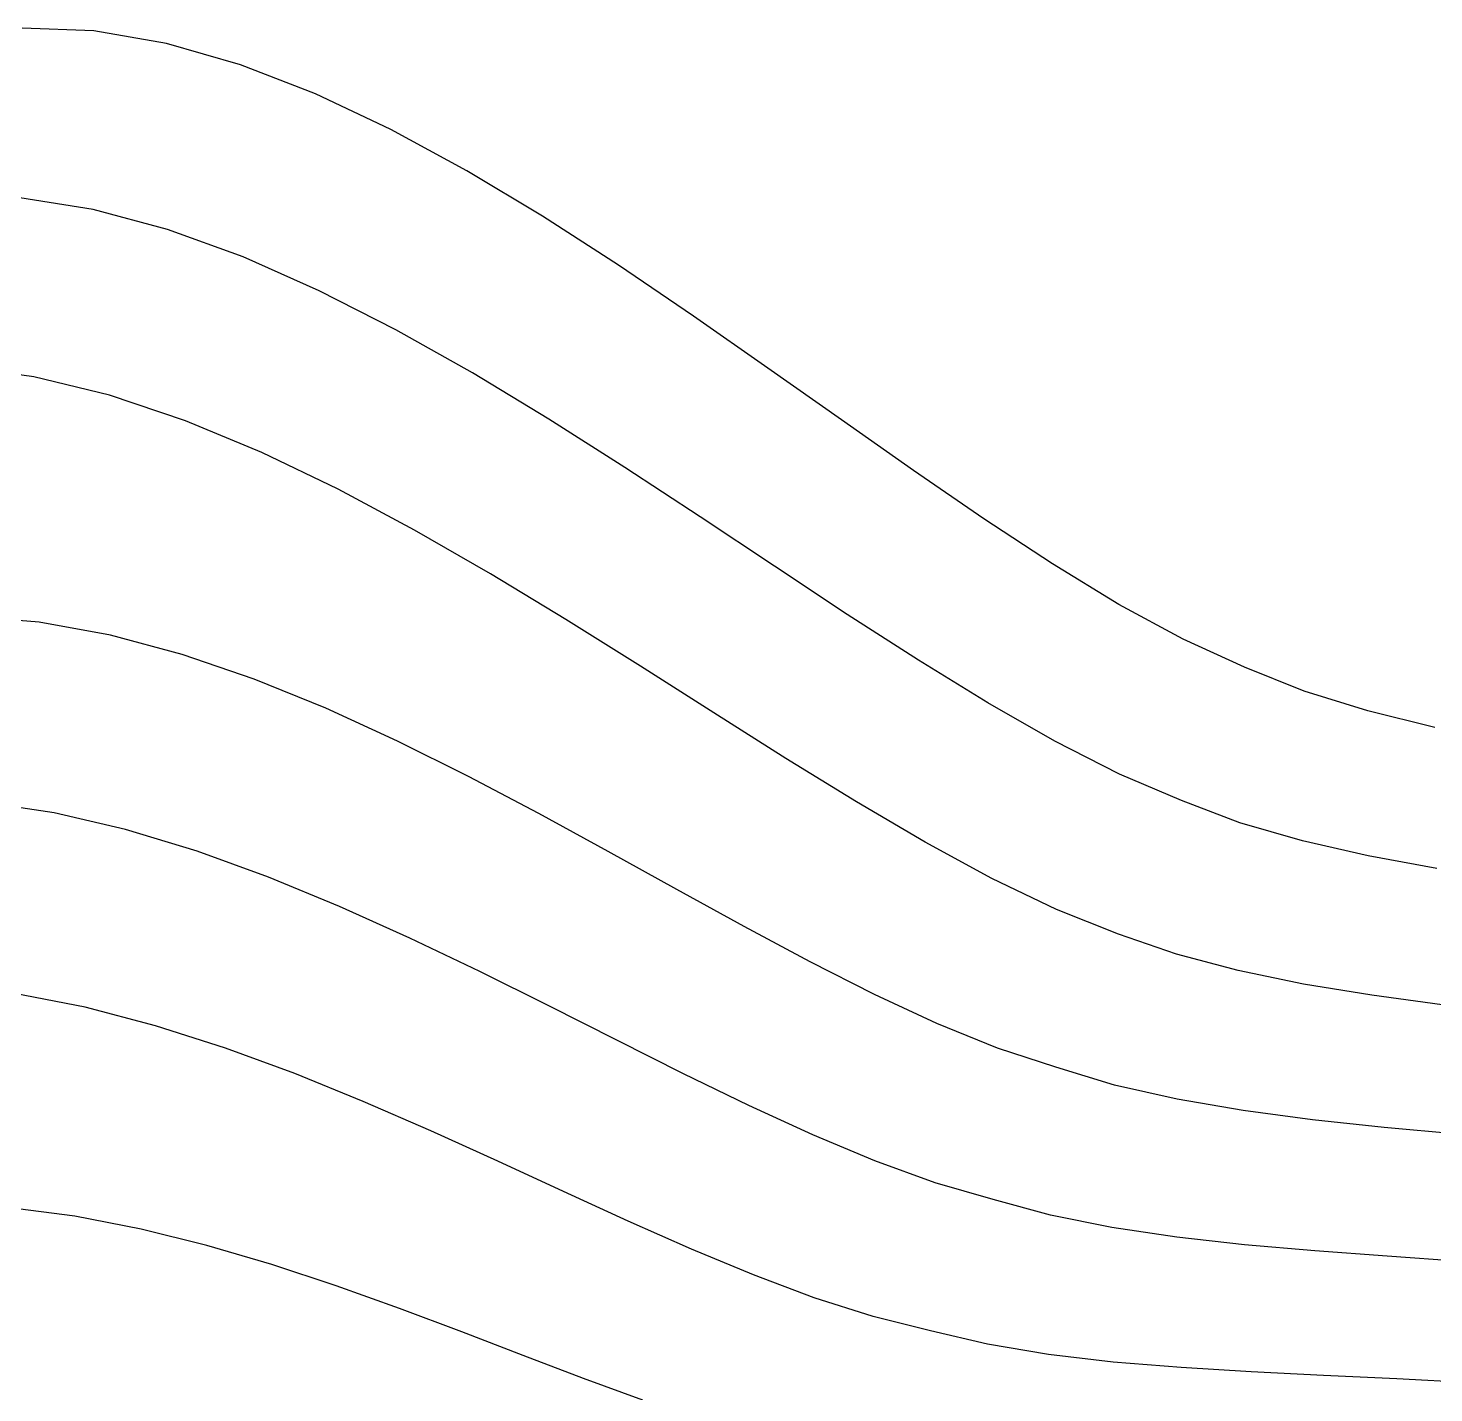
# Model space of a CAD drawing. Extents: x -607 to 1285, y -867 to 355.
# Drawn here: x 773 to 1023.7, y -170.7 to 72.7 of the extents above; entities that cross this region are included whole.
import ezdxf

# ---------------------------------------------------------------- set-up
doc = ezdxf.new("R2010")
doc.units = 0
for name, color, linetype in [('0_10052', 7, 'CONTINUOUS'), ('0_10053', 7, 'CONTINUOUS'), ('0_10054', 7, 'CONTINUOUS'), ('0_10055', 7, 'CONTINUOUS'), ('0_10056', 7, 'CONTINUOUS'), ('0_10057', 7, 'CONTINUOUS'), ('0_10058', 7, 'CONTINUOUS'), ('0_10059', 7, 'CONTINUOUS'), ('0_10060', 7, 'CONTINUOUS'), ('0_10061', 7, 'CONTINUOUS'), ('0_10062', 7, 'CONTINUOUS'), ('0_10063', 7, 'CONTINUOUS'), ('0_10064', 7, 'CONTINUOUS'), ('0_10065', 7, 'CONTINUOUS'), ('0_10066', 7, 'CONTINUOUS'), ('0_10067', 7, 'CONTINUOUS'), ('0_10068', 7, 'CONTINUOUS'), ('0_10069', 7, 'CONTINUOUS'), ('0_10070', 7, 'CONTINUOUS'), ('0_10071', 7, 'CONTINUOUS'), ('0_10072', 7, 'CONTINUOUS'), ('0_10073', 7, 'CONTINUOUS'), ('0_10157', 7, 'CONTINUOUS'), ('0_10158', 7, 'CONTINUOUS'), ('0_10159', 7, 'CONTINUOUS'), ('0_10160', 7, 'CONTINUOUS'), ('0_10161', 7, 'CONTINUOUS'), ('0_10162', 7, 'CONTINUOUS'), ('0_10163', 7, 'CONTINUOUS'), ('0_10164', 7, 'CONTINUOUS'), ('0_10165', 7, 'CONTINUOUS'), ('0_10166', 7, 'CONTINUOUS'), ('0_10167', 7, 'CONTINUOUS'), ('0_10168', 7, 'CONTINUOUS'), ('0_10169', 7, 'CONTINUOUS'), ('0_10170', 7, 'CONTINUOUS'), ('0_10171', 7, 'CONTINUOUS'), ('0_10172', 7, 'CONTINUOUS'), ('0_10173', 7, 'CONTINUOUS'), ('0_10174', 7, 'CONTINUOUS'), ('0_10175', 7, 'CONTINUOUS'), ('0_10176', 7, 'CONTINUOUS'), ('0_10177', 7, 'CONTINUOUS'), ('0_10261', 7, 'CONTINUOUS'), ('0_10262', 7, 'CONTINUOUS'), ('0_10263', 7, 'CONTINUOUS'), ('0_10264', 7, 'CONTINUOUS'), ('0_10265', 7, 'CONTINUOUS'), ('0_10266', 7, 'CONTINUOUS'), ('0_10267', 7, 'CONTINUOUS'), ('0_10268', 7, 'CONTINUOUS'), ('0_10269', 7, 'CONTINUOUS'), ('0_10270', 7, 'CONTINUOUS'), ('0_10271', 7, 'CONTINUOUS'), ('0_10272', 7, 'CONTINUOUS'), ('0_10273', 7, 'CONTINUOUS'), ('0_10274', 7, 'CONTINUOUS'), ('0_10275', 7, 'CONTINUOUS'), ('0_10276', 7, 'CONTINUOUS'), ('0_10277', 7, 'CONTINUOUS'), ('0_10278', 7, 'CONTINUOUS'), ('0_10279', 7, 'CONTINUOUS'), ('0_10280', 7, 'CONTINUOUS'), ('0_10281', 7, 'CONTINUOUS'), ('0_10366', 7, 'CONTINUOUS'), ('0_10367', 7, 'CONTINUOUS'), ('0_10368', 7, 'CONTINUOUS'), ('0_9647', 7, 'CONTINUOUS'), ('0_9648', 7, 'CONTINUOUS'), ('0_9649', 7, 'CONTINUOUS'), ('0_9650', 7, 'CONTINUOUS'), ('0_9651', 7, 'CONTINUOUS'), ('0_9652', 7, 'CONTINUOUS'), ('0_9653', 7, 'CONTINUOUS'), ('0_9654', 7, 'CONTINUOUS'), ('0_9655', 7, 'CONTINUOUS'), ('0_9656', 7, 'CONTINUOUS'), ('0_9746', 7, 'CONTINUOUS'), ('0_9747', 7, 'CONTINUOUS'), ('0_9748', 7, 'CONTINUOUS'), ('0_9749', 7, 'CONTINUOUS'), ('0_9750', 7, 'CONTINUOUS'), ('0_9751', 7, 'CONTINUOUS'), ('0_9752', 7, 'CONTINUOUS'), ('0_9753', 7, 'CONTINUOUS'), ('0_9754', 7, 'CONTINUOUS'), ('0_9755', 7, 'CONTINUOUS'), ('0_9756', 7, 'CONTINUOUS'), ('0_9757', 7, 'CONTINUOUS'), ('0_9758', 7, 'CONTINUOUS'), ('0_9759', 7, 'CONTINUOUS'), ('0_9842', 7, 'CONTINUOUS'), ('0_9843', 7, 'CONTINUOUS'), ('0_9844', 7, 'CONTINUOUS'), ('0_9845', 7, 'CONTINUOUS'), ('0_9846', 7, 'CONTINUOUS'), ('0_9847', 7, 'CONTINUOUS'), ('0_9848', 7, 'CONTINUOUS'), ('0_9849', 7, 'CONTINUOUS'), ('0_9850', 7, 'CONTINUOUS'), ('0_9851', 7, 'CONTINUOUS'), ('0_9852', 7, 'CONTINUOUS'), ('0_9853', 7, 'CONTINUOUS'), ('0_9854', 7, 'CONTINUOUS'), ('0_9855', 7, 'CONTINUOUS'), ('0_9856', 7, 'CONTINUOUS'), ('0_9857', 7, 'CONTINUOUS'), ('0_9858', 7, 'CONTINUOUS'), ('0_9859', 7, 'CONTINUOUS'), ('0_9860', 7, 'CONTINUOUS'), ('0_9861', 7, 'CONTINUOUS'), ('0_9862', 7, 'CONTINUOUS'), ('0_9863', 7, 'CONTINUOUS'), ('0_9864', 7, 'CONTINUOUS'), ('0_9947', 7, 'CONTINUOUS'), ('0_9948', 7, 'CONTINUOUS'), ('0_9949', 7, 'CONTINUOUS'), ('0_9950', 7, 'CONTINUOUS'), ('0_9951', 7, 'CONTINUOUS'), ('0_9952', 7, 'CONTINUOUS'), ('0_9953', 7, 'CONTINUOUS'), ('0_9954', 7, 'CONTINUOUS'), ('0_9955', 7, 'CONTINUOUS'), ('0_9956', 7, 'CONTINUOUS'), ('0_9957', 7, 'CONTINUOUS'), ('0_9958', 7, 'CONTINUOUS'), ('0_9959', 7, 'CONTINUOUS'), ('0_9960', 7, 'CONTINUOUS'), ('0_9961', 7, 'CONTINUOUS'), ('0_9962', 7, 'CONTINUOUS'), ('0_9963', 7, 'CONTINUOUS'), ('0_9964', 7, 'CONTINUOUS'), ('0_9965', 7, 'CONTINUOUS'), ('0_9966', 7, 'CONTINUOUS'), ('0_9967', 7, 'CONTINUOUS'), ('0_9968', 7, 'CONTINUOUS'), ('0_9969', 7, 'CONTINUOUS')]:
    doc.layers.add(name, color=color, linetype=linetype)

msp = doc.modelspace()

# ---------------------------------------------------------------- linework, layer by layer
at = {"layer": '0_10052'}
msp.add_polyline3d([(1028.0089, -124.6061, -2774.3425), (1014.8705, -123.3774, -2789.304)], dxfattribs=at)
at = {"layer": '0_10053'}
msp.add_polyline3d([(1014.8705, -123.3774, -2789.304), (1002.0814, -122.0089, -2803.9392)], dxfattribs=at)
at = {"layer": '0_10054'}
msp.add_polyline3d([(1002.0814, -122.0089, -2803.9392), (989.7369, -120.3763, -2818.1946)], dxfattribs=at)
at = {"layer": '0_10055'}
msp.add_polyline3d([(989.7369, -120.3763, -2818.1946), (977.9326, -118.3558, -2832.0166)], dxfattribs=at)
at = {"layer": '0_10056'}
msp.add_polyline3d([(977.9326, -118.3558, -2832.0166), (966.7642, -115.8232, -2845.3513)], dxfattribs=at)
at = {"layer": '0_10057'}
msp.add_polyline3d([(966.7642, -115.8232, -2845.3513), (956.327, -112.6544, -2858.145)], dxfattribs=at)
at = {"layer": '0_10058'}
msp.add_polyline3d([(967.5058, -88.9183, -2852.031), (956.4305, -84.4974, -2865.616)], dxfattribs=at)
at = {"layer": '0_10059'}
msp.add_polyline3d([(956.4305, -84.4974, -2865.616), (944.9155, -78.9711, -2880.0945)], dxfattribs=at)
at = {"layer": '0_10060'}
msp.add_polyline3d([(944.9155, -78.9711, -2880.0945), (933.0024, -72.5216, -2895.3525)], dxfattribs=at)
at = {"layer": '0_10061'}
msp.add_polyline3d([(933.0024, -72.5216, -2895.3525), (920.7322, -65.3314, -2911.2764)], dxfattribs=at)
at = {"layer": '0_10062'}
msp.add_polyline3d([(920.7322, -65.3314, -2911.2764), (908.1465, -57.5829, -2927.7522)], dxfattribs=at)
at = {"layer": '0_10063'}
msp.add_polyline3d([(908.1465, -57.5829, -2927.7522), (895.2866, -49.4584, -2944.6655)], dxfattribs=at)
at = {"layer": '0_10064'}
msp.add_polyline3d([(895.2866, -49.4584, -2944.6655), (882.1939, -41.1401, -2961.903)], dxfattribs=at)
at = {"layer": '0_10065'}
msp.add_polyline3d([(882.1939, -41.1401, -2961.903), (868.9098, -32.8105, -2979.3506)], dxfattribs=at)
at = {"layer": '0_10066'}
msp.add_polyline3d([(868.9098, -32.8105, -2979.3506), (855.4756, -24.6522, -2996.894)], dxfattribs=at)
at = {"layer": '0_10067'}
msp.add_polyline3d([(855.4756, -24.6522, -2996.894), (841.9327, -16.8473, -3014.4197)], dxfattribs=at)
at = {"layer": '0_10068'}
msp.add_polyline3d([(841.9327, -16.8473, -3014.4197), (828.3225, -9.578, -3031.8137)], dxfattribs=at)
at = {"layer": '0_10069'}
msp.add_polyline3d([(828.3225, -9.578, -3031.8137), (814.6863, -3.0271, -3048.962)], dxfattribs=at)
at = {"layer": '0_10070'}
msp.add_polyline3d([(814.6863, -3.0271, -3048.962), (801.0656, 2.6234, -3065.7505)], dxfattribs=at)
at = {"layer": '0_10071'}
msp.add_polyline3d([(801.0656, 2.6234, -3065.7505), (787.5016, 7.191, -3082.0654)], dxfattribs=at)
at = {"layer": '0_10072'}
msp.add_polyline3d([(787.5016, 7.191, -3082.0654), (774.0358, 10.4933, -3097.793)], dxfattribs=at)
at = {"layer": '0_10073'}
msp.add_polyline3d([(774.0358, 10.4933, -3097.793), (760.7095, 12.3479, -3112.8193)], dxfattribs=at)
at = {"layer": '0_10157'}
msp.add_polyline3d([(1025.2412, -101.521, -2785.1907), (1012.6504, -99.8022, -2799.375)], dxfattribs=at)
at = {"layer": '0_10158'}
msp.add_polyline3d([(1012.6504, -99.8022, -2799.375), (1000.4904, -97.8124, -2813.1995)], dxfattribs=at)
at = {"layer": '0_10159'}
msp.add_polyline3d([(1000.4904, -97.8124, -2813.1995), (988.8523, -95.4216, -2826.6157)], dxfattribs=at)
at = {"layer": '0_10160'}
msp.add_polyline3d([(988.8523, -95.4216, -2826.6157), (977.827, -92.5004, -2839.576)], dxfattribs=at)
at = {"layer": '0_10161'}
msp.add_polyline3d([(977.827, -92.5004, -2839.576), (967.5056, -88.9186, -2852.031)], dxfattribs=at)
at = {"layer": '0_10162'}
msp.add_polyline3d([(978.701, -65.1057, -2844.649), (967.6696, -60.3881, -2857.8806)], dxfattribs=at)
at = {"layer": '0_10163'}
msp.add_polyline3d([(967.6696, -60.3881, -2857.8806), (956.1417, -54.5176, -2872.0354)], dxfattribs=at)
at = {"layer": '0_10164'}
msp.add_polyline3d([(956.1417, -54.5176, -2872.0354), (944.1688, -47.6841, -2886.9934)], dxfattribs=at)
at = {"layer": '0_10165'}
msp.add_polyline3d([(944.1688, -47.6841, -2886.9934), (931.8027, -40.0773, -2902.634)], dxfattribs=at)
at = {"layer": '0_10166'}
msp.add_polyline3d([(931.8027, -40.0773, -2902.634), (919.0951, -31.887, -2918.837)], dxfattribs=at)
at = {"layer": '0_10167'}
msp.add_polyline3d([(919.0951, -31.887, -2918.837), (906.0976, -23.3032, -2935.4814)], dxfattribs=at)
at = {"layer": '0_10168'}
msp.add_polyline3d([(906.0976, -23.3032, -2935.4814), (892.8618, -14.5155, -2952.4473)], dxfattribs=at)
at = {"layer": '0_10169'}
msp.add_polyline3d([(892.8618, -14.5155, -2952.4473), (879.4394, -5.714, -2969.6138)], dxfattribs=at)
at = {"layer": '0_10170'}
msp.add_polyline3d([(879.4394, -5.714, -2969.6138), (865.8822, 2.9116, -2986.8606)], dxfattribs=at)
at = {"layer": '0_10171'}
msp.add_polyline3d([(865.8822, 2.9116, -2986.8606), (852.2418, 11.1714, -3004.0676)], dxfattribs=at)
at = {"layer": '0_10172'}
msp.add_polyline3d([(852.2418, 11.1714, -3004.0676), (838.5696, 18.8756, -3021.114)], dxfattribs=at)
at = {"layer": '0_10173'}
msp.add_polyline3d([(838.5696, 18.8756, -3021.114), (824.9176, 25.8344, -3037.8794)], dxfattribs=at)
at = {"layer": '0_10174'}
msp.add_polyline3d([(824.9176, 25.8344, -3037.8794), (811.3374, 31.8577, -3054.2434)], dxfattribs=at)
at = {"layer": '0_10175'}
msp.add_polyline3d([(811.3374, 31.8577, -3054.2434), (797.8805, 36.7561, -3070.0854)], dxfattribs=at)
at = {"layer": '0_10176'}
msp.add_polyline3d([(797.8805, 36.7561, -3070.0854), (784.5987, 40.3395, -3085.2852)], dxfattribs=at)
at = {"layer": '0_10177'}
msp.add_polyline3d([(784.5987, 40.3395, -3085.2852), (771.5437, 42.418, -3099.7222)], dxfattribs=at)
at = {"layer": '0_10261'}
msp.add_polyline3d([(1024.2755, -77.1919, -2792.5662), (1012.0212, -74.952, -2806.2185)], dxfattribs=at)
at = {"layer": '0_10262'}
msp.add_polyline3d([(1012.0212, -74.952, -2806.2185), (1000.2817, -72.2838, -2819.4792)], dxfattribs=at)
at = {"layer": '0_10263'}
msp.add_polyline3d([(1000.2817, -72.2838, -2819.4792), (989.1454, -69.0482, -2832.3042)], dxfattribs=at)
at = {"layer": '0_10264'}
msp.add_polyline3d([(989.1454, -69.0482, -2832.3042), (978.7008, -65.106, -2844.6492)], dxfattribs=at)
at = {"layer": '0_10265'}
msp.add_polyline3d([(989.9324, -41.2808, -2835.991), (978.9901, -36.2915, -2848.8154)], dxfattribs=at)
at = {"layer": '0_10266'}
msp.add_polyline3d([(978.9901, -36.2915, -2848.8154), (967.567, -30.095, -2862.5166)], dxfattribs=at)
at = {"layer": '0_10267'}
msp.add_polyline3d([(967.567, -30.095, -2862.5166), (955.7122, -22.89, -2876.9812)], dxfattribs=at)
at = {"layer": '0_10268'}
msp.add_polyline3d([(955.7122, -22.89, -2876.9812), (943.4749, -14.8751, -2892.0955)], dxfattribs=at)
at = {"layer": '0_10269'}
msp.add_polyline3d([(943.4749, -14.8751, -2892.0955), (930.9042, -6.2488, -2907.7463)], dxfattribs=at)
at = {"layer": '0_10270'}
msp.add_polyline3d([(930.9042, -6.2488, -2907.7463), (918.0493, 2.7903, -2923.8203)], dxfattribs=at)
at = {"layer": '0_10271'}
msp.add_polyline3d([(918.0493, 2.7903, -2923.8203), (904.9595, 12.0433, -2940.2034)], dxfattribs=at)
at = {"layer": '0_10272'}
msp.add_polyline3d([(904.9595, 12.0433, -2940.2034), (891.6836, 21.3121, -2956.7825)], dxfattribs=at)
at = {"layer": '0_10273'}
msp.add_polyline3d([(891.6836, 21.3121, -2956.7825), (878.2711, 30.3978, -2973.444)], dxfattribs=at)
at = {"layer": '0_10274'}
msp.add_polyline3d([(878.2711, 30.3978, -2973.444), (864.771, 39.1019, -2990.0745)], dxfattribs=at)
at = {"layer": '0_10275'}
msp.add_polyline3d([(864.771, 39.1019, -2990.0745), (851.2325, 47.226, -3006.5603)], dxfattribs=at)
at = {"layer": '0_10276'}
msp.add_polyline3d([(851.2325, 47.226, -3006.5603), (837.7047, 54.571, -3022.788)], dxfattribs=at)
at = {"layer": '0_10277'}
msp.add_polyline3d([(837.7047, 54.571, -3022.788), (824.2369, 60.9388, -3038.6443)], dxfattribs=at)
at = {"layer": '0_10278'}
msp.add_polyline3d([(824.2369, 60.9388, -3038.6443), (810.8781, 66.1306, -3054.0154)], dxfattribs=at)
at = {"layer": '0_10279'}
msp.add_polyline3d([(810.8781, 66.1306, -3054.0154), (797.6776, 69.9481, -3068.788)], dxfattribs=at)
at = {"layer": '0_10280'}
msp.add_polyline3d([(797.6776, 69.9481, -3068.788), (784.6843, 72.1921, -3082.8484)], dxfattribs=at)
at = {"layer": '0_10281'}
msp.add_polyline3d([(784.6843, 72.1921, -3082.8484), (771.9475, 72.6646, -3096.0835)], dxfattribs=at)
at = {"layer": '0_10366'}
msp.add_polyline3d([(1023.9094, -52.0627, -2797.6643), (1011.9428, -49.116, -2810.893)], dxfattribs=at)
at = {"layer": '0_10367'}
msp.add_polyline3d([(1011.9428, -49.116, -2810.893), (1000.5874, -45.571, -2823.6836)], dxfattribs=at)
at = {"layer": '0_10368'}
msp.add_polyline3d([(1000.5874, -45.571, -2823.6836), (989.9323, -41.2809, -2835.991)], dxfattribs=at)
at = {"layer": '0_9647'}
msp.add_polyline3d([(882.6407, -172.0027, -2922.1086), (872.0729, -168.1383, -2936.6487)], dxfattribs=at)
at = {"layer": '0_9648'}
msp.add_polyline3d([(872.0729, -168.1383, -2936.6487), (861.3061, -164.0471, -2951.543)], dxfattribs=at)
at = {"layer": '0_9649'}
msp.add_polyline3d([(861.3061, -164.0471, -2951.543), (850.3514, -159.8496, -2966.7156)], dxfattribs=at)
at = {"layer": '0_9650'}
msp.add_polyline3d([(850.3514, -159.8496, -2966.7156), (839.2199, -155.6669, -2982.0898)], dxfattribs=at)
at = {"layer": '0_9651'}
msp.add_polyline3d([(839.2199, -155.6669, -2982.0898), (827.9226, -151.6195, -2997.5898)], dxfattribs=at)
at = {"layer": '0_9652'}
msp.add_polyline3d([(827.9226, -151.6195, -2997.5898), (816.4707, -147.8286, -3013.1396)], dxfattribs=at)
at = {"layer": '0_9653'}
msp.add_polyline3d([(816.4707, -147.8286, -3013.1396), (804.8752, -144.4148, -3028.6628)], dxfattribs=at)
at = {"layer": '0_9654'}
msp.add_polyline3d([(804.8752, -144.4148, -3028.6628), (793.1475, -141.4988, -3044.0835)], dxfattribs=at)
at = {"layer": '0_9655'}
msp.add_polyline3d([(793.1475, -141.4988, -3044.0835), (781.2982, -139.2018, -3059.3252)], dxfattribs=at)
at = {"layer": '0_9656'}
msp.add_polyline3d([(781.2982, -139.2018, -3059.3252), (769.3387, -137.6443, -3074.312)], dxfattribs=at)
at = {"layer": '0_9746'}
msp.add_polyline3d([(933.9426, -159.6447, -2866.6191), (923.7193, -157.1081, -2879.6582)], dxfattribs=at)
at = {"layer": '0_9747'}
msp.add_polyline3d([(923.7193, -157.1081, -2879.6582), (913.1968, -153.7458, -2893.4429)], dxfattribs=at)
at = {"layer": '0_9748'}
msp.add_polyline3d([(913.1968, -153.7458, -2893.4429), (902.3942, -149.6967, -2907.8838)], dxfattribs=at)
at = {"layer": '0_9749'}
msp.add_polyline3d([(902.3942, -149.6967, -2907.8838), (891.3307, -145.0995, -2922.8914)], dxfattribs=at)
at = {"layer": '0_9750'}
msp.add_polyline3d([(891.3307, -145.0995, -2922.8914), (880.0256, -140.093, -2938.3767)], dxfattribs=at)
at = {"layer": '0_9751'}
msp.add_polyline3d([(880.0256, -140.093, -2938.3767), (868.4979, -134.8159, -2954.25)], dxfattribs=at)
at = {"layer": '0_9752'}
msp.add_polyline3d([(868.4979, -134.8159, -2954.25), (856.7668, -129.407, -2970.422)], dxfattribs=at)
at = {"layer": '0_9753'}
msp.add_polyline3d([(856.7668, -129.407, -2970.422), (844.8516, -124.0049, -2986.8037)], dxfattribs=at)
at = {"layer": '0_9754'}
msp.add_polyline3d([(844.8516, -124.0049, -2986.8037), (832.7714, -118.7485, -3003.3054)], dxfattribs=at)
at = {"layer": '0_9755'}
msp.add_polyline3d([(832.7714, -118.7485, -3003.3054), (820.5453, -113.7767, -3019.8376)], dxfattribs=at)
at = {"layer": '0_9756'}
msp.add_polyline3d([(820.5453, -113.7767, -3019.8376), (808.1926, -109.2279, -3036.3113)], dxfattribs=at)
at = {"layer": '0_9757'}
msp.add_polyline3d([(808.1926, -109.2279, -3036.3113), (795.7325, -105.2411, -3052.637)], dxfattribs=at)
at = {"layer": '0_9758'}
msp.add_polyline3d([(795.7325, -105.2411, -3052.637), (783.1841, -101.955, -3068.725)], dxfattribs=at)
at = {"layer": '0_9759'}
msp.add_polyline3d([(783.1841, -101.955, -3068.725), (770.5666, -99.5083, -3084.4866)], dxfattribs=at)
at = {"layer": '0_9842'}
msp.add_polyline3d([(1030.4146, -168.917, -2750.6797), (1017.1447, -168.2212, -2766.3464)], dxfattribs=at)
at = {"layer": '0_9843'}
msp.add_polyline3d([(1017.1447, -168.2212, -2766.3464), (1004.0276, -167.6138, -2781.7942)], dxfattribs=at)
at = {"layer": '0_9844'}
msp.add_polyline3d([(1004.0276, -167.6138, -2781.7942), (991.1599, -166.9843, -2796.9644)], dxfattribs=at)
at = {"layer": '0_9845'}
msp.add_polyline3d([(991.1599, -166.9843, -2796.9644), (978.6381, -166.2223, -2811.799)], dxfattribs=at)
at = {"layer": '0_9846'}
msp.add_polyline3d([(978.6381, -166.2223, -2811.799), (966.5589, -165.2176, -2826.24)], dxfattribs=at)
at = {"layer": '0_9847'}
msp.add_polyline3d([(966.5589, -165.2176, -2826.24), (955.0189, -163.86, -2840.2292)], dxfattribs=at)
at = {"layer": '0_9848'}
msp.add_polyline3d([(955.0189, -163.86, -2840.2292), (944.1146, -162.0391, -2853.7083)], dxfattribs=at)
at = {"layer": '0_9849'}
msp.add_polyline3d([(944.1146, -162.0391, -2853.7083), (933.9426, -159.6445, -2866.6194)], dxfattribs=at)
at = {"layer": '0_9850'}
msp.add_polyline3d([(945.1454, -136.2509, -2863.003), (934.7722, -133.2461, -2876.0403)], dxfattribs=at)
at = {"layer": '0_9851'}
msp.add_polyline3d([(934.7722, -133.2461, -2876.0403), (924.0288, -129.3506, -2889.895)], dxfattribs=at)
at = {"layer": '0_9852'}
msp.add_polyline3d([(924.0288, -129.3506, -2889.895), (912.9462, -124.713, -2904.4646)], dxfattribs=at)
at = {"layer": '0_9853'}
msp.add_polyline3d([(912.9462, -124.713, -2904.4646), (901.556, -119.4822, -2919.6472)], dxfattribs=at)
at = {"layer": '0_9854'}
msp.add_polyline3d([(901.556, -119.4822, -2919.6472), (889.8896, -113.8069, -2935.3403)], dxfattribs=at)
at = {"layer": '0_9855'}
msp.add_polyline3d([(889.8896, -113.8069, -2935.3403), (877.9782, -107.8361, -2951.4421)], dxfattribs=at)
at = {"layer": '0_9856'}
msp.add_polyline3d([(877.9782, -107.8361, -2951.4421), (865.8533, -101.7186, -2967.8506)], dxfattribs=at)
at = {"layer": '0_9857'}
msp.add_polyline3d([(865.8533, -101.7186, -2967.8506), (853.5461, -95.6032, -2984.4634)], dxfattribs=at)
at = {"layer": '0_9858'}
msp.add_polyline3d([(853.5461, -95.6032, -2984.4634), (841.0881, -89.6387, -3001.1782)], dxfattribs=at)
at = {"layer": '0_9859'}
msp.add_polyline3d([(841.0881, -89.6387, -3001.1782), (828.5107, -83.974, -3017.8933)], dxfattribs=at)
at = {"layer": '0_9860'}
msp.add_polyline3d([(828.5107, -83.974, -3017.8933), (815.8451, -78.7578, -3034.5066)], dxfattribs=at)
at = {"layer": '0_9861'}
msp.add_polyline3d([(815.8451, -78.7578, -3034.5066), (803.1227, -74.139, -3050.9155)], dxfattribs=at)
at = {"layer": '0_9862'}
msp.add_polyline3d([(803.1227, -74.139, -3050.9155), (790.375, -70.2666, -3067.0183)], dxfattribs=at)
at = {"layer": '0_9863'}
msp.add_polyline3d([(790.375, -70.2666, -3067.0183), (777.6332, -67.2894, -3082.7126)], dxfattribs=at)
at = {"layer": '0_9864'}
msp.add_polyline3d([(777.6332, -67.2894, -3082.7126), (764.9287, -65.356, -3097.8967)], dxfattribs=at)
at = {"layer": '0_9947'}
msp.add_polyline3d([(1028.5419, -147.2703, -2764.0806), (1015.4086, -146.3353, -2779.2998)], dxfattribs=at)
at = {"layer": '0_9948'}
msp.add_polyline3d([(1015.4086, -146.3353, -2779.2998), (1002.5243, -145.3822, -2794.2466)], dxfattribs=at)
at = {"layer": '0_9949'}
msp.add_polyline3d([(1002.5243, -145.3822, -2794.2466), (989.9836, -144.2935, -2808.8667)], dxfattribs=at)
at = {"layer": '0_9950'}
msp.add_polyline3d([(989.9836, -144.2935, -2808.8667), (977.8809, -142.953, -2823.1067)], dxfattribs=at)
at = {"layer": '0_9951'}
msp.add_polyline3d([(977.8809, -142.953, -2823.1067), (966.3107, -141.2434, -2836.9119)], dxfattribs=at)
at = {"layer": '0_9952'}
msp.add_polyline3d([(966.3107, -141.2434, -2836.9119), (955.3673, -139.0483, -2850.2288)], dxfattribs=at)
at = {"layer": '0_9953'}
msp.add_polyline3d([(955.3673, -139.0483, -2850.2288), (945.1455, -136.2507, -2863.003)], dxfattribs=at)
at = {"layer": '0_9954'}
msp.add_polyline3d([(956.3269, -112.6545, -2858.1453), (945.8992, -109.2351, -2871.0325)], dxfattribs=at)
at = {"layer": '0_9955'}
msp.add_polyline3d([(945.8992, -109.2351, -2871.0325), (935.0897, -104.8573, -2884.7368)], dxfattribs=at)
at = {"layer": '0_9956'}
msp.add_polyline3d([(935.0897, -104.8573, -2884.7368), (923.9316, -99.6804, -2899.1553)], dxfattribs=at)
at = {"layer": '0_9957'}
msp.add_polyline3d([(923.9316, -99.6804, -2899.1553), (912.4584, -93.8639, -2914.1858)], dxfattribs=at)
at = {"layer": '0_9958'}
msp.add_polyline3d([(912.4584, -93.8639, -2914.1858), (900.7029, -87.5675, -2929.7256)], dxfattribs=at)
at = {"layer": '0_9959'}
msp.add_polyline3d([(900.7029, -87.5675, -2929.7256), (888.6985, -80.9506, -2945.6716)], dxfattribs=at)
at = {"layer": '0_9960'}
msp.add_polyline3d([(888.6985, -80.9506, -2945.6716), (876.4785, -74.1726, -2961.9219)], dxfattribs=at)
at = {"layer": '0_9961'}
msp.add_polyline3d([(876.4785, -74.1726, -2961.9219), (864.0759, -67.3933, -2978.3735)], dxfattribs=at)
at = {"layer": '0_9962'}
msp.add_polyline3d([(864.0759, -67.3933, -2978.3735), (851.524, -60.7719, -2994.9238)], dxfattribs=at)
at = {"layer": '0_9963'}
msp.add_polyline3d([(851.524, -60.7719, -2994.9238), (838.8561, -54.468, -3011.4705)], dxfattribs=at)
at = {"layer": '0_9964'}
msp.add_polyline3d([(838.8561, -54.468, -3011.4705), (826.1052, -48.6412, -3027.9104)], dxfattribs=at)
at = {"layer": '0_9965'}
msp.add_polyline3d([(826.1052, -48.6412, -3027.9104), (813.3047, -43.4508, -3044.1414)], dxfattribs=at)
at = {"layer": '0_9966'}
msp.add_polyline3d([(813.3047, -43.4508, -3044.1414), (800.4877, -39.0566, -3060.0608)], dxfattribs=at)
at = {"layer": '0_9967'}
msp.add_polyline3d([(800.4877, -39.0566, -3060.0608), (787.6875, -35.618, -3075.5657)], dxfattribs=at)
at = {"layer": '0_9968'}
msp.add_polyline3d([(787.6875, -35.618, -3075.5657), (774.9371, -33.2946, -3090.554)], dxfattribs=at)
at = {"layer": '0_9969'}
msp.add_polyline3d([(774.9371, -33.2946, -3090.554), (762.2699, -32.2456, -3104.9226)], dxfattribs=at)

doc.saveas('drawing.dxf')
